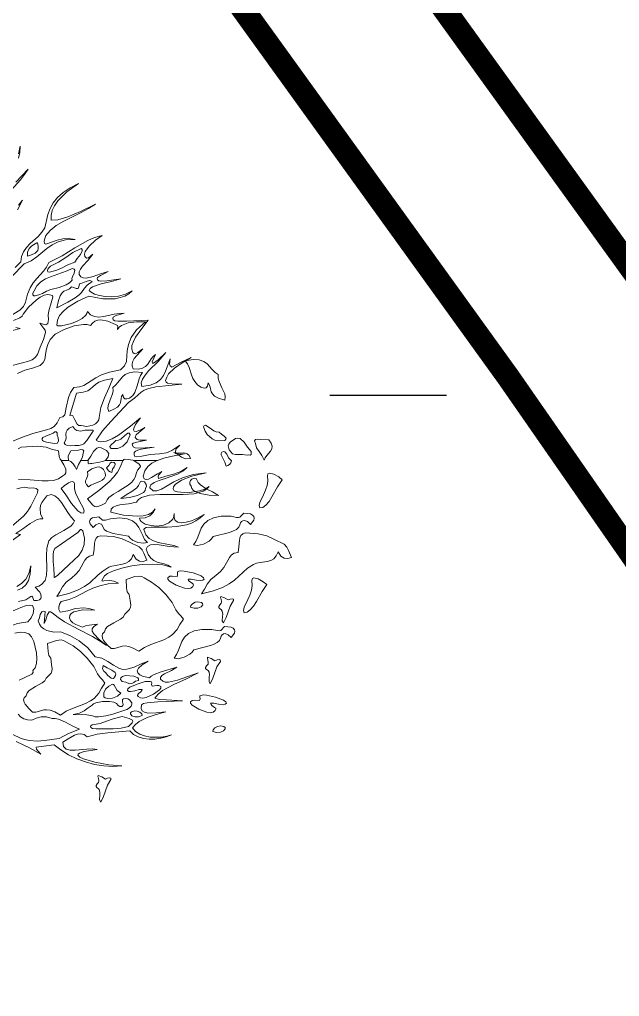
# Model space of a CAD drawing. Header units: inches. Extents: x -8940 to 26362, y -28010 to 990.
# Drawn here: x 4333.494 to 4335.513, y -7345.64 to -7342.353 of the extents above; entities that cross this region are included whole.
import ezdxf

# ---------------------------------------------------------------- set-up
doc = ezdxf.new("R2010")
doc.units = ezdxf.units.IN
doc.header["$MEASUREMENT"] = 0
doc.layers.add('BUILDING', color=5, linetype='Continuous', lineweight=15)
doc.layers.add('TREE', color=3, linetype='Continuous', lineweight=15)
doc.layers.add('Text', color=7, linetype='Continuous')

# ---------------------------------------------------------------- blocks, each defined once
blk = doc.blocks.new('tree2')
at = {"layer": 'TREE'}
for points in [[(5207.9229, 5947.7084), (5207.9396, 5947.714), (5207.958, 5947.7183), (5207.9935, 5947.7254), (5207.9814, 5947.7251), (5207.9704, 5947.7269), (5207.9701, 5947.7328), (5207.9725, 5947.7383), (5207.9821, 5947.7485), (5207.9611, 5947.7343), (5207.9467, 5947.7282), (5207.9288, 5947.726), (5207.9039, 5947.7238), (5207.8823, 5947.7195), (5207.8672, 5947.718), (5207.8629, 5947.7195), (5207.862, 5947.7235), (5207.8626, 5947.7288), (5207.8663, 5947.7328), (5207.8724, 5947.7355), (5207.8805, 5947.7377), (5207.9146, 5947.7429), (5207.8798, 5947.7408), (5207.865, 5947.7417), (5207.8601, 5947.7442), (5207.858, 5947.7479), (5207.8574, 5947.7506), (5207.8595, 5947.7531), (5207.8694, 5947.7562), (5207.8943, 5947.7611), (5207.8771, 5947.7611), (5207.87, 5947.7633), (5207.8654, 5947.7685), (5207.8657, 5947.7722), (5207.8675, 5947.7756), (5207.8743, 5947.7817), (5207.8906, 5947.7941), (5207.8768, 5947.787), (5207.8675, 5947.7839), (5207.8623, 5947.7848), (5207.8607, 5947.7885), (5207.862, 5947.7947), (5207.866, 5947.8024), (5207.8786, 5947.8199), (5207.8527, 5947.7981), (5207.8213, 5947.774), (5207.8053, 5947.7645), (5207.7896, 5947.7583), (5207.7754, 5947.7568), (5207.769, 5947.758), (5207.7631, 5947.7611), (5207.7801, 5947.7861), (5207.8013, 5947.8104), (5207.8472, 5947.8593), (5207.8629, 5947.871), (5207.8731, 5947.88), (5207.8808, 5947.8867), (5207.8888, 5947.8923), (5207.9005, 5947.8966), (5207.9186, 5947.9003), (5207.9867, 5947.9077), (5207.9605, 5947.9083), (5207.9494, 5947.9101), (5207.946, 5947.9129), (5207.9445, 5947.9169), (5207.9473, 5947.9259), (5207.9525, 5947.9342), (5207.9676, 5947.9496), (5207.9879, 5947.9634), (5208.011, 5947.977), (5207.9848, 5947.965), (5207.9605, 5947.952), (5207.9565, 5947.9557), (5207.9547, 5947.9606), (5207.9562, 5947.9736), (5207.9485, 5947.953), (5207.9445, 5947.9416), (5207.939, 5947.9305), (5207.931, 5947.92), (5207.9196, 5947.9114), (5207.9039, 5947.9052), (5207.8826, 5947.9018), (5207.8805, 5947.9108), (5207.8838, 5947.9206), (5207.8909, 5947.9314), (5207.9011, 5947.9431), (5207.9248, 5947.9668), (5207.9454, 5947.9899), (5207.9251, 5947.9714), (5207.9125, 5947.9625), (5207.91, 5947.9625), (5207.9097, 5947.9659), (5207.9183, 5947.9853), (5207.9119, 5947.9797), (5207.9069, 5947.9733), (5207.8977, 5947.9594), (5207.8918, 5947.9536), (5207.8841, 5947.9493), (5207.8737, 5947.9471), (5207.8601, 5947.9474), (5207.857, 5947.9542), (5207.857, 5947.961), (5207.8589, 5947.9677), (5207.8626, 5947.9742), (5207.8851, 5947.9998), (5207.8786, 5947.9954), (5207.8724, 5947.9899), (5207.866, 5947.9868), (5207.8626, 5947.9877), (5207.8592, 5947.9905), (5207.8561, 5947.9991), (5207.8567, 5948.0087), (5207.8604, 5948.0192), (5207.8663, 5948.0305), (5207.8823, 5948.0533), (5207.8992, 5948.0746), (5207.8435, 5948.0721), (5207.8195, 5948.0721), (5207.8115, 5948.0733), (5207.8078, 5948.0755), (5207.8065, 5948.0795), (5207.8078, 5948.0826), (5207.8152, 5948.0869), (5207.8364, 5948.0927), (5207.8238, 5948.0921), (5207.8102, 5948.09), (5207.7831, 5948.0844), (5207.7702, 5948.0829), (5207.7585, 5948.0841), (5207.7483, 5948.0884), (5207.7403, 5948.0971), (5207.7388, 5948.0921), (5207.736, 5948.0875), (5207.7265, 5948.0789), (5207.7135, 5948.0718), (5207.6991, 5948.0659), (5207.6723, 5948.0595), (5207.6634, 5948.0595), (5207.6603, 5948.0617), (5207.6621, 5948.0746), (5207.6677, 5948.0866), (5207.6766, 5948.0977), (5207.688, 5948.1075), (5207.7151, 5948.1245), (5207.744, 5948.1374), (5207.7804, 5948.1303), (5207.8124, 5948.1306), (5207.8259, 5948.1334), (5207.8383, 5948.1377), (5207.8484, 5948.1436), (5207.857, 5948.1509), (5207.8395, 5948.1426), (5207.8213, 5948.1377), (5207.8035, 5948.1358), (5207.7868, 5948.1365), (5207.7717, 5948.1389), (5207.7591, 5948.1426), (5207.7499, 5948.1476), (5207.745, 5948.1525), (5207.7474, 5948.1577), (5207.7539, 5948.162), (5207.7761, 5948.1694), (5207.8032, 5948.1756), (5207.8278, 5948.1823), (5207.7911, 5948.1774), (5207.7754, 5948.1765), (5207.7699, 5948.1777), (5207.7668, 5948.1799), (5207.7656, 5948.183), (5207.7668, 5948.1857), (5207.7745, 5948.1913), (5207.785, 5948.1962), (5207.7942, 5948.2014), (5207.7748, 5948.1956), (5207.7551, 5948.1885), (5207.737, 5948.1845), (5207.7296, 5948.1848), (5207.7234, 5948.1876), (5207.7188, 5948.1937), (5207.7185, 5948.2005), (5207.7219, 5948.2079), (5207.7277, 5948.2156), (5207.7422, 5948.2313), (5207.7542, 5948.2467), (5207.7434, 5948.2378), (5207.7382, 5948.2365), (5207.7333, 5948.2406), (5207.7326, 5948.247), (5207.7348, 5948.2538), (5207.7456, 5948.2689), (5207.7613, 5948.2837), (5207.7785, 5948.296), (5207.7591, 5948.2901), (5207.741, 5948.2824), (5207.7071, 5948.2633), (5207.6741, 5948.243), (5207.6572, 5948.2338), (5207.6396, 5948.2255), (5207.6335, 5948.2128), (5207.6258, 5948.2024), (5207.6079, 5948.1833), (5207.599, 5948.1725), (5207.5907, 5948.1593), (5207.5836, 5948.1426), (5207.5787, 5948.1214), (5207.5731, 5948.1106), (5207.5636, 5948.1008), (5207.5371, 5948.0841)], [(5207.542, 5948.1879), (5207.5747, 5948.2215), (5207.5931, 5948.2298), (5207.6085, 5948.2399), (5207.6344, 5948.2615), (5207.648, 5948.2713), (5207.664, 5948.2793), (5207.6834, 5948.2843), (5207.7083, 5948.2852), (5207.6917, 5948.2877), (5207.676, 5948.2867), (5207.6615, 5948.2834), (5207.6492, 5948.279), (5207.6319, 5948.2735), (5207.6279, 5948.2747), (5207.6276, 5948.2803), (5207.6289, 5948.2883), (5207.6319, 5948.2957), (5207.643, 5948.3092), (5207.659, 5948.3215), (5207.6784, 5948.3332), (5207.7219, 5948.3551), (5207.7428, 5948.3662), (5207.7613, 5948.3779), (5207.7225, 5948.3588), (5207.6889, 5948.3446), (5207.6627, 5948.3366), (5207.6452, 5948.3354), (5207.6455, 5948.348), (5207.6486, 5948.361), (5207.6547, 5948.3736), (5207.663, 5948.3859), (5207.6864, 5948.4096), (5207.7172, 5948.4312), (5207.6948, 5948.4201), (5207.6766, 5948.4081), (5207.6621, 5948.3951), (5207.651, 5948.3813), (5207.6427, 5948.3665), (5207.6366, 5948.3505), (5207.6292, 5948.3154), (5207.6209, 5948.304), (5207.6113, 5948.2935), (5207.5907, 5948.2744), (5207.5811, 5948.2643), (5207.5734, 5948.2535), (5207.5685, 5948.2412), (5207.5667, 5948.227), (5207.5519, 5948.2125)], [(5207.5577, 5948.3625), (5207.571, 5948.3877), (5207.5605, 5948.3748)], [(5207.5414, 5948.4139), (5207.5651, 5948.441), (5207.5762, 5948.4549), (5207.5851, 5948.4693), (5207.5537, 5948.4349)], [(5207.5605, 5948.498), (5207.5636, 5948.5128), (5207.5645, 5948.5291), (5207.5602, 5948.5088)], [(5207.5577, 5947.9357), (5207.5771, 5947.9437), (5207.5971, 5947.9496), (5207.6165, 5947.9563), (5207.6249, 5947.964), (5207.6292, 5947.972), (5207.6319, 5947.9899), (5207.6332, 5948.0001), (5207.6366, 5948.0111), (5207.6433, 5948.0238), (5207.6557, 5948.0379), (5207.6794, 5948.0506), (5207.7055, 5948.0595), (5207.7302, 5948.0635), (5207.74, 5948.0629), (5207.748, 5948.0604), (5207.7533, 5948.0672), (5207.7597, 5948.0721), (5207.7671, 5948.0746), (5207.7754, 5948.0755), (5207.7939, 5948.0718), (5207.8133, 5948.0635), (5207.8185, 5948.061), (5207.8195, 5948.0573), (5207.8185, 5948.0536), (5207.8189, 5948.05), (5207.8235, 5948.0561), (5207.8296, 5948.061), (5207.8469, 5948.0675), (5207.8684, 5948.0706), (5207.8921, 5948.0706), (5207.8684, 5948.049), (5207.8543, 5948.029), (5207.8472, 5948.0108), (5207.8444, 5947.9948), (5207.8423, 5947.9671), (5207.8373, 5947.9557), (5207.8266, 5947.9453), (5207.7982, 5947.9391), (5207.7773, 5947.932), (5207.7619, 5947.9243), (5207.7505, 5947.9166), (5207.7311, 5947.904), (5207.7194, 5947.9003), (5207.7046, 5947.8988), (5207.6957, 5947.8861), (5207.6905, 5947.8729), (5207.6852, 5947.847), (5207.6809, 5947.8273), (5207.6763, 5947.8221), (5207.6686, 5947.8205), (5207.6612, 5947.8064), (5207.6535, 5947.7974), (5207.6449, 5947.7919), (5207.6335, 5947.7879), (5207.5978, 5947.7787), (5207.571, 5947.7694), (5207.5368, 5947.7553)], [(5207.5596, 5947.7389), (5207.5676, 5947.7433), (5207.6101, 5947.7457), (5207.6326, 5947.7429), (5207.6467, 5947.7377), (5207.6649, 5947.7334), (5207.6667, 5947.7183), (5207.6692, 5947.7115), (5207.6714, 5947.7094), (5207.6744, 5947.7084), (5207.6908, 5947.7084), (5207.6901, 5947.7195), (5207.6923, 5947.726), (5207.6966, 5947.7331), (5207.7166, 5947.7352), (5207.7234, 5947.7368), (5207.7286, 5947.7362), (5207.7311, 5947.7331), (5207.7296, 5947.7272), (5207.7277, 5947.7174), (5207.7234, 5947.7084), (5207.741, 5947.7084), (5207.749, 5947.7192), (5207.7563, 5947.7315), (5207.765, 5947.7408), (5207.7702, 5947.7426), (5207.7764, 5947.7417), (5207.7899, 5947.7346), (5207.7958, 5947.7266), (5207.7945, 5947.718), (5207.7875, 5947.7084), (5207.8336, 5947.7084), (5207.8352, 5947.7106), (5207.8383, 5947.7115), (5207.8463, 5947.7112), (5207.8654, 5947.7084), (5207.9229, 5947.7084)], [(5207.5839, 5948.2421), (5207.5836, 5948.2526), (5207.5882, 5948.2615), (5207.5953, 5948.2686), (5207.6036, 5948.2741), (5207.6079, 5948.2763), (5207.6101, 5948.2763), (5207.6116, 5948.2677), (5207.6119, 5948.2615), (5207.6107, 5948.2566), (5207.6042, 5948.2492), (5207.5944, 5948.2449), (5207.5839, 5948.2421)], [(5207.6409, 5948.1999), (5207.6366, 5948.2008), (5207.6356, 5948.2045), (5207.6381, 5948.2098), (5207.6436, 5948.2156), (5207.6649, 5948.2258), (5207.6837, 5948.2384), (5207.7025, 5948.2513), (5207.7237, 5948.2621), (5207.7265, 5948.2593), (5207.7268, 5948.2556), (5207.7222, 5948.2464), (5207.7139, 5948.2359), (5207.7077, 5948.2261), (5207.6892, 5948.2193), (5207.6747, 5948.2116), (5207.66, 5948.2048), (5207.6409, 5948.1999)], [(5207.623, 5948.1445), (5207.6135, 5948.1408), (5207.6036, 5948.1383), (5207.6002, 5948.1386), (5207.5981, 5948.1408), (5207.5981, 5948.1448), (5207.6008, 5948.1516), (5207.6082, 5948.1645), (5207.6184, 5948.1747), (5207.6304, 5948.1823), (5207.644, 5948.1882), (5207.6729, 5948.1981), (5207.6874, 5948.2033), (5207.7006, 5948.2098), (5207.7055, 5948.2079), (5207.7077, 5948.2051), (5207.7058, 5948.1974), (5207.7012, 5948.1882), (5207.7, 5948.1833), (5207.7006, 5948.179), (5207.6935, 5948.1719), (5207.6852, 5948.1666), (5207.6661, 5948.1602), (5207.6446, 5948.1546), (5207.6338, 5948.1503), (5207.623, 5948.1445)], [(5207.6603, 5948.1072), (5207.6646, 5948.126), (5207.6692, 5948.1386), (5207.6741, 5948.146), (5207.6791, 5948.15), (5207.6886, 5948.1537), (5207.6935, 5948.1565), (5207.6985, 5948.1614), (5207.7046, 5948.1602), (5207.7111, 5948.1574), (5207.7142, 5948.1571), (5207.7166, 5948.1583), (5207.7194, 5948.1691), (5207.728, 5948.1722), (5207.737, 5948.1759), (5207.7453, 5948.178), (5207.7493, 5948.1774), (5207.7526, 5948.1753), (5207.7394, 5948.1657), (5207.7323, 5948.1586), (5207.7246, 5948.1473), (5207.7188, 5948.1408), (5207.708, 5948.1328), (5207.6892, 5948.122), (5207.6603, 5948.1072)], [(5207.5448, 5948.0478), (5207.5645, 5948.053), (5207.5534, 5948.0552)], [(5207.5473, 5948.074), (5207.5639, 5948.0804), (5207.5697, 5948.085), (5207.5725, 5948.0906), (5207.5864, 5948.1084), (5207.6061, 5948.1272), (5207.6169, 5948.1349), (5207.6273, 5948.1399), (5207.6369, 5948.1417), (5207.6452, 5948.1395), (5207.6492, 5948.1389), (5207.6501, 5948.1349), (5207.6458, 5948.1201), (5207.6393, 5948.0992), (5207.6378, 5948.0878), (5207.6387, 5948.0767), (5207.6366, 5948.0663), (5207.6316, 5948.0626), (5207.6249, 5948.0638), (5207.6159, 5948.0672), (5207.6264, 5948.0533), (5207.6301, 5948.0487), (5207.6307, 5948.0423), (5207.6258, 5948.0244), (5207.6169, 5948.0041), (5207.6101, 5947.9853), (5207.6042, 5947.977), (5207.5956, 5947.9711), (5207.5842, 5947.9668), (5207.571, 5947.9634), (5207.5399, 5947.9551)], [(5208.0988, 5947.8657), (5208.0831, 5947.871), (5208.0726, 5947.8762), (5208.0668, 5947.882), (5208.0637, 5947.8876), (5208.0613, 5947.8996), (5208.0594, 5947.9051), (5208.0554, 5947.911), (5208.0542, 5947.9024), (5208.0508, 5947.8977), (5208.0452, 5947.8971), (5208.0369, 5947.8993), (5208.0274, 5947.9061), (5208.0209, 5947.9141), (5208.016, 5947.9227), (5208.0123, 5947.9322), (5208.0058, 5947.9513), (5208.0015, 5947.9606), (5207.9957, 5947.9689), (5208.0166, 5947.972), (5208.0323, 5947.9707), (5208.0443, 5947.9667), (5208.0529, 5947.9606), (5208.0665, 5947.9455), (5208.0736, 5947.9384), (5208.0822, 5947.9325), (5208.0819, 5947.9233), (5208.084, 5947.9147), (5208.0917, 5947.8984), (5208.0988, 5947.8827), (5208.1001, 5947.8743), (5208.0988, 5947.8657)], [(5207.7958, 5947.8362), (5207.7939, 5947.8439), (5207.7945, 5947.8516), (5207.7998, 5947.8667), (5207.8059, 5947.8821), (5207.8072, 5947.8901), (5207.8065, 5947.8988), (5207.8139, 5947.9046), (5207.8201, 5947.9117), (5207.8315, 5947.9265), (5207.8392, 5947.9329), (5207.8497, 5947.9372), (5207.8641, 5947.9394), (5207.8838, 5947.9382), (5207.8789, 5947.9299), (5207.8755, 5947.9212), (5207.8706, 5947.9031), (5207.8641, 5947.8858), (5207.8586, 5947.8781), (5207.8506, 5947.8713), (5207.8429, 5947.8689), (5207.8376, 5947.8692), (5207.8343, 5947.8729), (5207.8327, 5947.8809), (5207.8293, 5947.8754), (5207.8281, 5947.8698), (5207.8266, 5947.8587), (5207.8241, 5947.8532), (5207.8189, 5947.8476), (5207.8096, 5947.8421), (5207.7958, 5947.8362)], [(5207.8065, 5947.9222), (5207.7961, 5947.8969), (5207.785, 5947.872), (5207.7757, 5947.8467), (5207.7708, 5947.8202), (5207.7702, 5947.8141), (5207.7668, 5947.8088), (5207.7616, 5947.8042), (5207.7545, 5947.8008), (5207.7385, 5947.7974), (5207.724, 5947.7996), (5207.7179, 5947.7999), (5207.7132, 5947.8033), (5207.7071, 5947.8147), (5207.7021, 5947.8252), (5207.6988, 5947.827), (5207.6942, 5947.8255), (5207.7114, 5947.884), (5207.7292, 5947.8864), (5207.741, 5947.8904), (5207.7486, 5947.8954), (5207.7548, 5947.9009), (5207.7613, 5947.9071), (5207.7705, 5947.9126), (5207.785, 5947.9178), (5207.8065, 5947.9222)], [(5207.7434, 5947.7876), (5207.7551, 5947.7873), (5207.7557, 5947.7851), (5207.7526, 5947.7811), (5207.7453, 5947.7713), (5207.7391, 5947.7605), (5207.7308, 5947.7516), (5207.7252, 5947.7488), (5207.7182, 5947.7476), (5207.7074, 5947.7476), (5207.6954, 5947.7466), (5207.6855, 5947.7479), (5207.6818, 5947.7503), (5207.6797, 5947.7546), (5207.6834, 5947.7608), (5207.6849, 5947.7663), (5207.6843, 5947.7774), (5207.6849, 5947.7824), (5207.6871, 5947.7876), (5207.6923, 5947.7925), (5207.7018, 5947.7971), (5207.7074, 5947.7904), (5207.7129, 5947.7867), (5207.7231, 5947.7851), (5207.7333, 5947.7873), (5207.7434, 5947.7876)], [(5208.0994, 5947.7607), (5208.0813, 5947.7598), (5208.0733, 5947.7613), (5208.0659, 5947.7647), (5208.0529, 5947.7764), (5208.0477, 5947.785), (5208.0431, 5947.7958), (5208.0455, 5947.7998), (5208.0489, 5947.8004), (5208.0582, 5947.7943), (5208.0702, 5947.7857), (5208.077, 5947.7829), (5208.0844, 5947.7823), (5208.0902, 5947.777), (5208.0979, 5947.7718), (5208.1025, 5947.7666), (5208.1022, 5947.7638), (5208.0994, 5947.7607)], [(5207.6507, 5947.7793), (5207.6553, 5947.7827), (5207.659, 5947.7833), (5207.6612, 5947.7808), (5207.6612, 5947.7743), (5207.6637, 5947.767), (5207.6646, 5947.7593), (5207.6618, 5947.7537), (5207.6544, 5947.7528), (5207.6338, 5947.7565), (5207.6252, 5947.7586), (5207.623, 5947.7605), (5207.6224, 5947.763), (5207.6218, 5947.7657), (5207.6236, 5947.7679), (5207.6313, 5947.7719), (5207.6507, 5947.7793)], [(5207.8022, 5947.7396), (5207.7995, 5947.742), (5207.7988, 5947.7448), (5207.8028, 5947.7497), (5207.8093, 5947.7549), (5207.8149, 5947.7602), (5207.8213, 5947.7611), (5207.8275, 5947.7642), (5207.8376, 5947.7731), (5207.846, 5947.7793), (5207.849, 5947.7793), (5207.8518, 5947.7756), (5207.8438, 5947.7571), (5207.8327, 5947.7454), (5207.8259, 5947.742), (5207.8189, 5947.7399), (5207.8022, 5947.7396)], [(5208.1576, 5947.7225), (5208.1456, 5947.7241), (5208.1358, 5947.7235), (5208.1275, 5947.7235), (5208.1195, 5947.7256), (5208.1108, 5947.7361), (5208.1081, 5947.7462), (5208.1096, 5947.7512), (5208.1133, 5947.7561), (5208.1272, 5947.7653), (5208.1336, 5947.7669), (5208.1395, 5947.7653), (5208.1496, 5947.7558), (5208.1586, 5947.7429), (5208.1684, 5947.7318), (5208.1684, 5947.7241), (5208.1653, 5947.7222), (5208.161, 5947.7231), (5208.1576, 5947.7225)], [(5208.1789, 5947.753), (5208.1767, 5947.7592), (5208.1792, 5947.7629), (5208.1847, 5947.7641), (5208.1924, 5947.7629), (5208.214, 5947.7623), (5208.2205, 5947.7533), (5208.2226, 5947.7453), (5208.2217, 5947.7385), (5208.2183, 5947.7324), (5208.2087, 5947.721), (5208.2044, 5947.7151), (5208.202, 5947.7087), (5208.1961, 5947.7213), (5208.189, 5947.7315), (5208.1823, 5947.7413), (5208.1789, 5947.753)], [(5207.554, 5946.9743), (5207.5894, 5946.9577), (5207.6187, 5946.9417), (5207.611, 5946.9503), (5207.6076, 5946.9549), (5207.6061, 5946.9599), (5207.6535, 5946.966), (5207.6711, 5946.9525), (5207.6908, 5946.9401), (5207.7123, 5946.9297), (5207.7354, 5946.9214), (5207.7588, 5946.9149), (5207.7828, 5946.9109), (5207.8069, 5946.9093), (5207.8299, 5946.9106), (5207.7958, 5946.914), (5207.7594, 5946.9208), (5207.7299, 5946.9294), (5207.7203, 5946.934), (5207.7154, 5946.9386), (5207.716, 5946.9417), (5207.7194, 5946.9445), (5207.732, 5946.9488), (5207.7659, 5946.954), (5207.7533, 5946.9552), (5207.7388, 5946.9543), (5207.7086, 5946.9518), (5207.6954, 5946.9522), (5207.6846, 5946.9549), (5207.6778, 5946.9617), (5207.676, 5946.9728), (5207.6901, 5946.9811), (5207.7062, 5946.9907), (5207.7145, 5946.994), (5207.7228, 5946.9947), (5207.7314, 5946.9925), (5207.7397, 5946.9863), (5207.7659, 5946.9937), (5207.7939, 5946.9974), (5207.8512, 5947.002), (5207.8607, 5946.9931), (5207.8731, 5946.9866), (5207.8866, 5946.9826), (5207.9014, 5946.9808), (5207.9168, 5946.9808), (5207.9319, 5946.9829), (5207.9463, 5946.987), (5207.9596, 5946.9922), (5207.9479, 5946.9882), (5207.934, 5946.986), (5207.9042, 5946.986), (5207.8897, 5946.9891), (5207.8768, 5946.9937), (5207.866, 5947.0008), (5207.8583, 5947.01), (5207.8663, 5947.0193), (5207.8752, 5947.0267), (5207.8962, 5947.0375), (5207.9196, 5947.0448), (5207.9451, 5947.0516), (5207.9202, 5947.0492), (5207.898, 5947.0485), (5207.8897, 5947.0507), (5207.8835, 5947.0547), (5207.8808, 5947.0609), (5207.8814, 5947.0704), (5207.8866, 5947.0738), (5207.8965, 5947.0759), (5207.9245, 5947.0784), (5207.9885, 5947.0809), (5207.9467, 5947.083), (5207.9279, 5947.0846), (5207.9165, 5947.0877), (5207.9251, 5947.0981), (5207.9368, 5947.1074), (5207.9661, 5947.1234), (5207.9987, 5947.1382), (5208.0295, 5947.1539), (5207.9759, 5947.1351), (5207.9525, 5947.1298), (5207.9436, 5947.1298), (5207.9377, 5947.1323), (5207.9316, 5947.1372), (5207.931, 5947.1418), (5207.935, 5947.1465), (5207.9417, 5947.1508), (5207.9596, 5947.16), (5207.9741, 5947.1689), (5207.9328, 5947.156), (5207.9143, 5947.1492), (5207.9072, 5947.1455), (5207.9023, 5947.1409), (5207.8845, 5947.1455), (5207.8771, 5947.1489), (5207.8721, 5947.1535), (5207.8706, 5947.1594), (5207.874, 5947.1662), (5207.8832, 5947.1745), (5207.8992, 5947.184), (5207.8805, 5947.177), (5207.862, 5947.1686), (5207.8435, 5947.1631), (5207.834, 5947.1628), (5207.8244, 5947.1649), (5207.8087, 5947.1739), (5207.7939, 5947.1834), (5207.7782, 5947.1917), (5207.7607, 5947.196), (5207.741, 5947.2188), (5207.7185, 5947.237), (5207.6942, 5947.2509), (5207.6701, 5947.2607), (5207.6529, 5947.2598), (5207.6347, 5947.2641), (5207.6267, 5947.2684), (5207.6199, 5947.274), (5207.6147, 5947.2813), (5207.6119, 5947.29), (5207.6147, 5947.2977), (5207.6169, 5947.3063), (5207.6209, 5947.3131), (5207.6243, 5947.3146), (5207.6295, 5947.3143), (5207.627, 5947.2826), (5207.6313, 5947.2924), (5207.6353, 5947.3047), (5207.6403, 5947.3127), (5207.6436, 5947.3134), (5207.648, 5947.3109), (5207.6637, 5947.2983), (5207.6806, 5947.2872), (5207.7163, 5947.2678), (5207.7536, 5947.2484), (5207.7721, 5947.2376), (5207.7899, 5947.2253), (5207.7708, 5947.241), (5207.7567, 5947.2555), (5207.753, 5947.2622), (5207.753, 5947.2687), (5207.7573, 5947.2752), (5207.7665, 5947.281), (5207.745, 5947.2783), (5207.7351, 5947.2764), (5207.7271, 5947.2733), (5207.7102, 5947.2804), (5207.7021, 5947.2847), (5207.6957, 5947.2906), (5207.6932, 5947.2971), (5207.6942, 5947.3032), (5207.6978, 5947.3084), (5207.7049, 5947.3127), (5207.7271, 5947.318), (5207.76, 5947.3177), (5207.7443, 5947.322), (5207.7308, 5947.3235), (5207.7089, 5947.3214), (5207.6895, 5947.3161), (5207.6689, 5947.3124), (5207.6655, 5947.3189), (5207.6655, 5947.3257), (5207.6677, 5947.3331), (5207.672, 5947.3405), (5207.6926, 5947.3457), (5207.7099, 5947.3522), (5207.7394, 5947.3676), (5207.7548, 5947.375), (5207.7727, 5947.3814), (5207.7942, 5947.386), (5207.8216, 5947.3882), (5207.8093, 5947.3931), (5207.7985, 5947.395), (5207.7828, 5947.394), (5207.7788, 5947.3934), (5207.7776, 5947.3947), (5207.7853, 5947.4067), (5207.793, 5947.4135), (5207.8087, 5947.4205), (5207.8303, 5947.4273), (5207.8561, 5947.4328), (5207.8835, 5947.4365), (5207.9112, 5947.4378), (5207.9371, 5947.4359), (5207.9593, 5947.4301), (5207.9504, 5947.435), (5207.9411, 5947.4381), (5207.9226, 5947.443), (5207.914, 5947.447), (5207.906, 5947.4535), (5207.8989, 5947.463), (5207.8934, 5947.4766), (5207.8974, 5947.484), (5207.9048, 5947.488), (5207.9149, 5947.4889), (5207.9273, 5947.488), (5207.9537, 5947.4837), (5207.9784, 5947.4818), (5207.9661, 5947.4864), (5207.9525, 5947.4892), (5207.9251, 5947.4941), (5207.9128, 5947.4981), (5207.9017, 5947.5046), (5207.8931, 5947.5141), (5207.8875, 5947.528), (5207.8894, 5947.5308), (5207.8934, 5947.5329), (5207.9069, 5947.5342), (5207.9488, 5947.5339), (5207.9738, 5947.5357), (5207.9993, 5947.5406), (5208.0119, 5947.5449), (5208.0236, 5947.5508), (5208.0347, 5947.5582), (5208.0449, 5947.5674), (5208.0279, 5947.5579), (5208.0122, 5947.5508), (5207.9981, 5947.5468), (5207.9861, 5947.5455), (5207.9765, 5947.5471), (5207.9698, 5947.5517), (5207.9667, 5947.5591), (5207.9673, 5947.5696), (5207.9661, 5947.5619), (5207.9633, 5947.5551), (5207.9531, 5947.5452), (5207.939, 5947.5394), (5207.9226, 5947.5372), (5207.9063, 5947.5385), (5207.8915, 5947.5422), (5207.8808, 5947.5486), (5207.8777, 5947.5526), (5207.8761, 5947.5573), (5207.8909, 5947.5585), (5207.9029, 5947.5637), (5207.9115, 5947.572), (5207.9174, 5947.5822), (5207.9103, 5947.5736), (5207.8998, 5947.5674), (5207.886, 5947.564), (5207.87, 5947.5628), (5207.8349, 5947.5653), (5207.8013, 5947.573), (5207.8025, 5947.581), (5207.8078, 5947.5868), (5207.8155, 5947.5902), (5207.8253, 5947.5927), (5207.8478, 5947.5954), (5207.8681, 5947.5998), (5207.8734, 5947.6065), (5207.8814, 5947.6114), (5207.9026, 5947.6173), (5207.9297, 5947.6191), (5207.9599, 5947.6191), (5207.9904, 5947.6195), (5208.0187, 5947.6216), (5208.0424, 5947.6281), (5208.0514, 5947.6333), (5208.0584, 5947.6404), (5208.0474, 5947.6336), (5208.0332, 5947.6287), (5208.0021, 5947.6241), (5207.9756, 5947.6262), (5207.967, 5947.6293), (5207.9639, 5947.6339), (5207.9654, 5947.6398), (5207.9698, 5947.6453), (5207.9861, 5947.6567), (5208.0129, 5947.6675), (5208.0501, 5947.6764), (5208.0162, 5947.6715), (5207.9885, 5947.6629), (5207.9661, 5947.6524), (5207.9482, 5947.6422), (5207.9337, 5947.6336), (5207.922, 5947.6287), (5207.9122, 5947.629), (5207.9032, 5947.6367), (5207.9039, 5947.641), (5207.9063, 5947.6447), (5207.9149, 5947.6512), (5207.9276, 5947.6564), (5207.943, 5947.6613), (5207.9753, 5947.6727), (5207.9898, 5947.6804), (5208.0012, 5947.6903), (5207.9845, 5947.6798), (5207.9654, 5947.6727), (5207.9454, 5947.6675), (5207.926, 5947.6613), (5207.9248, 5947.6653), (5207.9263, 5947.67), (5207.9346, 5947.6795), (5207.9229, 5947.6733), (5207.9075, 5947.6635), (5207.8998, 5947.6598), (5207.8934, 5947.6586), (5207.8885, 5947.6607), (5207.886, 5947.6672), (5207.89, 5947.6813), (5207.8977, 5947.6924), (5207.9088, 5947.7017), (5207.9223, 5947.7084), (5207.8617, 5947.7084), (5207.8755, 5947.6989), (5207.8786, 5947.6937), (5207.878, 5947.6912), (5207.8761, 5947.689), (5207.8715, 5947.6826), (5207.8687, 5947.6764), (5207.865, 5947.6644), (5207.8617, 5947.6582), (5207.8561, 5947.6515), (5207.8466, 5947.6438), (5207.8327, 5947.6352), (5207.821, 5947.6275), (5207.8081, 5947.6207), (5207.7964, 5947.6114), (5207.7915, 5947.6053), (5207.7878, 5947.597), (5207.7754, 5947.5908), (5207.765, 5947.5874), (5207.76, 5947.5883), (5207.7542, 5947.5917), (5207.7403, 5947.6084), (5207.7699, 5947.6299), (5207.797, 5947.6524), (5207.8087, 5947.6647), (5207.8185, 5947.678), (5207.8269, 5947.6924), (5207.8327, 5947.7084), (5207.7871, 5947.7084), (5207.7801, 5947.7054), (5207.7717, 5947.7041), (5207.7514, 5947.7004), (5207.748, 5947.7007), (5207.7446, 5947.6998), (5207.7422, 5947.7014), (5207.7422, 5947.7084), (5207.7234, 5947.7084), (5207.7166, 5947.6977), (5207.7114, 5947.6844), (5207.708, 5947.6921), (5207.7034, 5947.6998), (5207.6972, 5947.706), (5207.6908, 5947.7084), (5207.6717, 5947.7084), (5207.6787, 5947.6968), (5207.6837, 5947.6857), (5207.684, 5947.6761), (5207.6812, 5947.6718), (5207.676, 5947.6681), (5207.6649, 5947.6607), (5207.652, 5947.6564), (5207.6378, 5947.6549), (5207.6224, 5947.6549), (5207.591, 5947.6576), (5207.5605, 5947.6582)], [(5207.9664, 5947.7287), (5207.9778, 5947.7278), (5207.9901, 5947.7284), (5207.996, 5947.7278), (5208.0012, 5947.7253), (5208.0058, 5947.721), (5208.0092, 5947.7133), (5207.9969, 5947.7124), (5207.9864, 5947.717), (5207.9766, 5947.7235), (5207.9664, 5947.7287)], [(5208.0917, 5947.7302), (5208.0957, 5947.7318), (5208.0988, 5947.7308), (5208.1041, 5947.7244), (5208.109, 5947.7148), (5208.1164, 5947.7071), (5208.1145, 5947.7025), (5208.1114, 5947.6982), (5208.1071, 5947.6951), (5208.1025, 5947.6936), (5208.0991, 5947.7038), (5208.0936, 5947.7139), (5208.0896, 5947.7228), (5208.0896, 5947.7268), (5208.0917, 5947.7302)], [(5207.7868, 5947.6764), (5207.7871, 5947.6681), (5207.7844, 5947.6616), (5207.7791, 5947.6567), (5207.7724, 5947.653), (5207.7567, 5947.6469), (5207.7493, 5947.6435), (5207.7434, 5947.6392), (5207.7376, 5947.6456), (5207.7351, 5947.6509), (5207.7351, 5947.6552), (5207.7366, 5947.6589), (5207.7407, 5947.6669), (5207.7416, 5947.6721), (5207.7407, 5947.6786), (5207.7514, 5947.6863), (5207.7647, 5947.6912), (5207.7711, 5947.6915), (5207.7773, 5947.6894), (5207.7825, 5947.6844), (5207.7868, 5947.6764)], [(5207.8102, 5947.7026), (5207.8124, 5947.6998), (5207.8127, 5947.6974), (5207.8102, 5947.6918), (5207.8059, 5947.6857), (5207.8041, 5947.6773), (5207.7995, 5947.6786), (5207.7955, 5947.681), (5207.7902, 5947.689), (5207.7961, 5947.6952), (5207.7998, 5947.7011), (5207.8035, 5947.7041), (5207.8102, 5947.7026)], [(5208.0831, 5947.6169), (5208.0671, 5947.6261), (5208.0502, 5947.6345), (5208.0354, 5947.6443), (5208.0298, 5947.6505), (5208.0265, 5947.6579), (5208.024, 5947.6609), (5208.0203, 5947.6622), (5208.0163, 5947.6616), (5208.0126, 5947.6597), (5208.0095, 5947.6563), (5208.0077, 5947.6517), (5208.008, 5947.6468), (5208.0111, 5947.6409), (5208.0126, 5947.6351), (5208.0172, 5947.6302), (5208.0249, 5947.6258), (5208.0345, 5947.6224), (5208.0579, 5947.6178), (5208.0831, 5947.6169)], [(5208.1909, 5947.5843), (5208.1986, 5947.5852), (5208.2066, 5947.5914), (5208.2146, 5947.6012), (5208.2223, 5947.6135), (5208.2371, 5947.6394), (5208.2494, 5947.6579), (5208.2399, 5947.6653), (5208.2269, 5947.6726), (5208.2155, 5947.6754), (5208.2118, 5947.6733), (5208.2103, 5947.668), (5208.2115, 5947.6554), (5208.2097, 5947.6428), (5208.2054, 5947.6305), (5208.1998, 5947.6188), (5208.1903, 5947.5984), (5208.1887, 5947.5904), (5208.1909, 5947.5843)], [(5207.5891, 5947.6364), (5207.5987, 5947.6367), (5207.6067, 5947.6352), (5207.611, 5947.6315), (5207.6098, 5947.6235), (5207.5928, 5947.5887), (5207.5839, 5947.5751), (5207.5731, 5947.5625), (5207.5417, 5947.536)], [(5207.5562, 5947.6345), (5207.5663, 5947.637), (5207.5756, 5947.6382), (5207.5891, 5947.6364)], [(5207.7302, 5947.5711), (5207.7228, 5947.5714), (5207.7151, 5947.5767), (5207.6991, 5947.5957), (5207.684, 5947.6188), (5207.6717, 5947.6348), (5207.6797, 5947.6422), (5207.6911, 5947.6499), (5207.6966, 5947.6527), (5207.7015, 5947.6533), (5207.7049, 5947.6518), (5207.7068, 5947.6472), (5207.7062, 5947.6355), (5207.7089, 5947.6241), (5207.7197, 5947.6022), (5207.7296, 5947.5843), (5207.7317, 5947.577), (5207.7302, 5947.5711)], [(5207.8275, 5947.6087), (5207.8413, 5947.6182), (5207.8564, 5947.6272), (5207.8694, 5947.637), (5207.874, 5947.6432), (5207.8768, 5947.6499), (5207.8786, 5947.653), (5207.8817, 5947.6546), (5207.8891, 5947.6524), (5207.894, 5947.6456), (5207.8943, 5947.641), (5207.8921, 5947.6355), (5207.8909, 5947.6299), (5207.8869, 5947.625), (5207.8715, 5947.617), (5207.8503, 5947.6114), (5207.8275, 5947.6087)], [(5207.6002, 5947.3426), (5207.5965, 5947.3525), (5207.5947, 5947.3537), (5207.5925, 5947.3534), (5207.5793, 5947.3448), (5207.5602, 5947.3399)], [(5207.5577, 5947.3694), (5207.5697, 5947.375), (5207.5793, 5947.3833), (5207.5867, 5947.395), (5207.591, 5947.4113), (5207.5925, 5947.4332), (5207.5876, 5947.4131), (5207.5793, 5947.398), (5207.5685, 5947.387), (5207.5556, 5947.3796)], [(5207.5414, 5947.4975), (5207.5657, 5947.5151), (5207.5531, 5947.5178), (5207.5716, 5947.5299), (5207.5907, 5947.5434), (5207.6088, 5947.5539), (5207.6169, 5947.556), (5207.6239, 5947.5557), (5207.6178, 5947.569), (5207.6165, 5947.5831), (5207.6181, 5947.5908), (5207.6215, 5947.5988), (5207.6344, 5947.6161), (5207.6452, 5947.6195), (5207.655, 5947.6164), (5207.6643, 5947.609), (5207.6729, 5947.5982), (5207.6895, 5947.5727), (5207.6978, 5947.5606), (5207.7068, 5947.5508), (5207.7031, 5947.5434), (5207.6966, 5947.5369), (5207.6784, 5947.5258), (5207.6575, 5947.5141), (5207.6477, 5947.5071), (5207.6393, 5947.4981), (5207.6344, 5947.4797), (5207.6332, 5947.4606), (5207.6347, 5947.4245), (5207.6338, 5947.4085), (5207.6298, 5947.395), (5207.6202, 5947.3845), (5207.6132, 5947.3805), (5207.6042, 5947.3777), (5207.6156, 5947.3645), (5207.6187, 5947.3583), (5207.6196, 5947.3525), (5207.6187, 5947.3479), (5207.615, 5947.3445), (5207.6088, 5947.3426), (5207.6002, 5947.3426)], [(5207.8968, 5947.4938), (5207.8869, 5947.492), (5207.8724, 5947.4944), (5207.858, 5947.5006), (5207.8521, 5947.5052), (5207.8478, 5947.5108), (5207.8075, 5947.5175), (5207.7902, 5947.524), (5207.7844, 5947.5283), (5207.7816, 5947.5342), (5207.7767, 5947.5419), (5207.7699, 5947.5437), (5207.7622, 5947.5406), (5207.7557, 5947.5332), (5207.7471, 5947.5431), (5207.7456, 5947.5477), (5207.7465, 5947.552), (5207.749, 5947.5557), (5207.7539, 5947.5585), (5207.7702, 5947.5613), (5207.7794, 5947.5526), (5207.7878, 5947.5526), (5207.801, 5947.5563), (5207.8247, 5947.5582), (5207.8438, 5947.556), (5207.858, 5947.5505), (5207.8678, 5947.5425), (5207.8749, 5947.5329), (5207.8848, 5947.512), (5207.8897, 5947.5021), (5207.8968, 5947.4938)], [(5208.0172, 5947.4876), (5208.0277, 5947.4863), (5208.0431, 5947.49), (5208.0585, 5947.498), (5208.0643, 5947.5036), (5208.0686, 5947.5097), (5208.1118, 5947.5205), (5208.1216, 5947.5242), (5208.1299, 5947.5285), (5208.1358, 5947.5338), (5208.1385, 5947.5402), (5208.1401, 5947.5455), (5208.1429, 5947.5489), (5208.1462, 5947.551), (5208.1503, 5947.5516), (5208.1586, 5947.5489), (5208.1663, 5947.5415), (5208.1746, 5947.5525), (5208.1758, 5947.5578), (5208.1749, 5947.5621), (5208.1715, 5947.5658), (5208.1663, 5947.5686), (5208.1487, 5947.5704), (5208.1388, 5947.5603), (5208.1348, 5947.559), (5208.1299, 5947.5596), (5208.1154, 5947.5627), (5208.0899, 5947.5627), (5208.0693, 5947.5587), (5208.0545, 5947.5516), (5208.0443, 5947.5424), (5208.0375, 5947.5316), (5208.0286, 5947.5082), (5208.0237, 5947.4971), (5208.0172, 5947.4876)], [(5207.6538, 5947.4088), (5207.6526, 5947.4267), (5207.6507, 5947.4449), (5207.6504, 5947.4624), (5207.652, 5947.4707), (5207.655, 5947.4784), (5207.7154, 5947.5206), (5207.7219, 5947.5277), (5207.7243, 5947.528), (5207.728, 5947.5246), (5207.7329, 5947.5055), (5207.732, 5947.4886), (5207.7268, 5947.4741), (5207.7176, 5947.4606), (5207.692, 5947.4356), (5207.663, 5947.4085), (5207.6547, 5947.4027), (5207.6535, 5947.4039), (5207.6538, 5947.4088)], [(5207.6603, 5947.3531), (5207.6683, 5947.3654), (5207.6754, 5947.378), (5207.6846, 5947.3904), (5207.6985, 5947.4014), (5207.7102, 5947.4113), (5207.7185, 5947.4214), (5207.7289, 5947.4399), (5207.7333, 5947.4479), (5207.7385, 5947.4544), (5207.7456, 5947.4587), (5207.7557, 5947.4609), (5207.7582, 5947.4756), (5207.7591, 5947.492), (5207.7604, 5947.4994), (5207.7631, 5947.5055), (5207.7677, 5947.5098), (5207.7751, 5947.5117), (5207.8084, 5947.5095), (5207.8309, 5947.504), (5207.8506, 5947.4947), (5207.8758, 5947.4824), (5207.8829, 5947.4747), (5207.8875, 5947.4661), (5207.8955, 5947.4479), (5207.8857, 5947.4449), (5207.8761, 5947.4455), (5207.8672, 5947.451), (5207.8601, 5947.4627), (5207.8552, 5947.4519), (5207.8487, 5947.4445), (5207.841, 5947.4399), (5207.8321, 5947.4375), (5207.8133, 5947.4344), (5207.8041, 5947.4325), (5207.7958, 5947.4295), (5207.7807, 5947.4196), (5207.7687, 5947.4094), (5207.7462, 5947.3888), (5207.7326, 5947.379), (5207.7148, 5947.3694), (5207.6914, 5947.3608), (5207.6603, 5947.3531)], [(5208.0383, 5947.3604), (5208.0463, 5947.3727), (5208.0534, 5947.3853), (5208.0626, 5947.3976), (5208.0765, 5947.4087), (5208.0882, 5947.4186), (5208.0965, 5947.4287), (5208.107, 5947.4472), (5208.1113, 5947.4552), (5208.1165, 5947.4617), (5208.1236, 5947.466), (5208.1338, 5947.4682), (5208.1362, 5947.4829), (5208.1372, 5947.4993), (5208.1384, 5947.5067), (5208.1412, 5947.5128), (5208.1458, 5947.5171), (5208.1532, 5947.519), (5208.1864, 5947.5168), (5208.2089, 5947.5113), (5208.2286, 5947.502), (5208.2539, 5947.4897), (5208.2609, 5947.482), (5208.2656, 5947.4734), (5208.2736, 5947.4552), (5208.2637, 5947.4521), (5208.2542, 5947.4528), (5208.2452, 5947.4583), (5208.2382, 5947.47), (5208.2332, 5947.4592), (5208.2268, 5947.4518), (5208.2191, 5947.4472), (5208.2101, 5947.4448), (5208.1914, 5947.4417), (5208.1821, 5947.4398), (5208.1738, 5947.4368), (5208.1587, 5947.4269), (5208.1467, 5947.4167), (5208.1242, 5947.3961), (5208.1107, 5947.3863), (5208.0928, 5947.3767), (5208.0694, 5947.3681), (5208.0383, 5947.3604)], [(5207.8888, 5947.4018), (5207.9079, 5947.3907), (5207.9267, 5947.3762), (5207.9449, 5947.3583), (5207.9615, 5947.3371), (5207.9711, 5947.318), (5207.9781, 5947.3085), (5207.9843, 5947.3023), (5207.9911, 5947.2937), (5207.9821, 5947.2804), (5207.9747, 5947.2672), (5207.9627, 5947.2536), (5207.9532, 5947.2469), (5207.9403, 5947.2404), (5207.9061, 5947.2275), (5207.8895, 5947.2204), (5207.875, 5947.2102), (5207.8599, 5947.2185), (5207.8482, 5947.2229), (5207.8386, 5947.2241), (5207.8309, 5947.2235), (5207.8174, 5947.2195), (5207.8103, 5947.2176), (5207.802, 5947.2176), (5207.7918, 5947.2272), (5207.7823, 5947.2382), (5207.7795, 5947.2441), (5207.7786, 5947.25), (5207.7801, 5947.2555), (5207.7851, 5947.2607), (5207.7875, 5947.2684), (5207.7931, 5947.2746), (5207.8097, 5947.2844), (5207.8269, 5947.294), (5207.8337, 5947.2995), (5207.8377, 5947.3066), (5207.85, 5947.3195), (5207.8525, 5947.3251), (5207.8534, 5947.3306), (5207.8516, 5947.3426), (5207.8491, 5947.3583), (5207.8442, 5947.3657), (5207.8423, 5947.3759), (5207.8411, 5947.3971), (5207.8645, 5947.4052), (5207.8765, 5947.4064), (5207.8827, 5947.4052), (5207.8888, 5947.4018)], [(5208.0036, 5947.3983), (5208.0116, 5947.3986), (5208.0242, 5947.3962), (5208.0368, 5947.3946), (5208.0415, 5947.3956), (5208.0448, 5947.3983), (5208.0436, 5947.4023), (5208.0374, 5947.4067), (5208.0162, 5947.4147), (5207.9928, 5947.4196), (5207.9839, 5947.4202), (5207.9789, 5947.419), (5207.9756, 5947.4174), (5207.9752, 5947.414), (5207.9759, 5947.41), (5207.9743, 5947.4054), (5207.9617, 5947.4063), (5207.9555, 5947.406), (5207.9506, 5947.4023), (5207.9506, 5947.3986), (5207.9549, 5947.3934), (5207.9725, 5947.3826), (5207.9937, 5947.3749), (5208.0033, 5947.3737), (5208.0103, 5947.3749), (5208.0156, 5947.3792), (5208.0174, 5947.3826), (5208.0168, 5947.3854), (5208.014, 5947.3876), (5208.007, 5947.3922), (5208.0045, 5947.3949), (5208.0036, 5947.3983)], [(5208.1501, 5947.3108), (5208.1578, 5947.3118), (5208.1658, 5947.3179), (5208.1738, 5947.3278), (5208.1815, 5947.3401), (5208.1963, 5947.366), (5208.2086, 5947.3844), (5208.1991, 5947.3918), (5208.1862, 5947.3992), (5208.1748, 5947.402), (5208.1711, 5947.3998), (5208.1695, 5947.3946), (5208.1708, 5947.382), (5208.1689, 5947.3693), (5208.1646, 5947.357), (5208.1591, 5947.3453), (5208.1495, 5947.325), (5208.148, 5947.317), (5208.1501, 5947.3108)], [(5208.0903, 5947.3395), (5208.0894, 5947.3461), (5208.0883, 5947.3499), (5208.0885, 5947.3533), (5208.098, 5947.3499), (5208.1078, 5947.3441), (5208.1135, 5947.3464), (5208.1196, 5947.3473), (5208.1219, 5947.3464), (5208.1222, 5947.3427), (5208.1132, 5947.3283), (5208.1078, 5947.3134), (5208.1029, 5947.2984), (5208.0957, 5947.284), (5208.0926, 5947.2898), (5208.0931, 5947.3022), (5208.0937, 5947.3073), (5208.0926, 5947.3148), (5208.09, 5947.3188), (5208.0857, 5947.3217), (5208.0836, 5947.3243), (5208.0836, 5947.3269), (5208.0862, 5947.3312), (5208.09, 5947.3355), (5208.0903, 5947.3395)], [(5207.5848, 5947.2869), (5207.5577, 5947.2823), (5207.5386, 5947.2755), (5207.5214, 5947.2715), (5207.5112, 5947.2718), (5207.4992, 5947.2743), (5207.5057, 5947.2841), (5207.5115, 5947.294), (5207.5189, 5947.3035), (5207.5306, 5947.3118), (5207.5507, 5947.3171), (5207.5667, 5947.3241), (5207.5811, 5947.3297), (5207.5888, 5947.3306), (5207.5971, 5947.3294), (5207.5999, 5947.3205), (5207.5984, 5947.3091), (5207.5931, 5947.2971), (5207.5848, 5947.2869)], [(5208.0094, 5947.325), (5208.019, 5947.3223), (5208.0291, 5947.3226), (5208.0374, 5947.326), (5208.0418, 5947.3318), (5208.0411, 5947.3352), (5208.0384, 5947.3377), (5208.0291, 5947.3395), (5208.0214, 5947.338), (5208.0147, 5947.334), (5208.01, 5947.3294), (5208.0094, 5947.325)], [(5207.9669, 5947.192), (5207.9773, 5947.1908), (5207.9927, 5947.1945), (5208.0081, 5947.2025), (5208.014, 5947.208), (5208.0183, 5947.2142), (5208.0614, 5947.225), (5208.0713, 5947.2287), (5208.0796, 5947.233), (5208.0854, 5947.2382), (5208.0882, 5947.2447), (5208.0897, 5947.2499), (5208.0925, 5947.2533), (5208.0959, 5947.2554), (5208.0999, 5947.2561), (5208.1082, 5947.2533), (5208.1159, 5947.2459), (5208.1242, 5947.257), (5208.1255, 5947.2622), (5208.1245, 5947.2665), (5208.1212, 5947.2702), (5208.1159, 5947.273), (5208.0984, 5947.2748), (5208.0885, 5947.2647), (5208.0845, 5947.2634), (5208.0796, 5947.2641), (5208.0651, 5947.2671), (5208.0395, 5947.2671), (5208.0189, 5947.2631), (5208.0041, 5947.2561), (5207.994, 5947.2468), (5207.9872, 5947.236), (5207.9783, 5947.2126), (5207.9733, 5947.2016), (5207.9669, 5947.192)], [(5207.5503, 5947.2576), (5207.5642, 5947.2598), (5207.5765, 5947.2595), (5207.5873, 5947.2558), (5207.5944, 5947.2475), (5207.6002, 5947.2358), (5207.607, 5947.2062), (5207.6079, 5947.1914), (5207.607, 5947.1779), (5207.6036, 5947.1671), (5207.5981, 5947.1603), (5207.599, 5947.1551), (5207.5947, 5947.1505), (5207.5747, 5947.1406), (5207.562, 5947.1348)], [(5207.684, 5947.2351), (5207.7031, 5947.2241), (5207.7219, 5947.2096), (5207.74, 5947.1917), (5207.7567, 5947.1705), (5207.7662, 5947.1514), (5207.7733, 5947.1418), (5207.7794, 5947.1357), (5207.7862, 5947.1271), (5207.7773, 5947.1138), (5207.7699, 5947.1006), (5207.7579, 5947.087), (5207.7483, 5947.0803), (5207.7354, 5947.0738), (5207.7012, 5947.0609), (5207.6846, 5947.0538), (5207.6701, 5947.0436), (5207.655, 5947.0519), (5207.6433, 5947.0562), (5207.6338, 5947.0575), (5207.6261, 5947.0569), (5207.6125, 5947.0528), (5207.6055, 5947.051), (5207.5971, 5947.051), (5207.587, 5947.0606), (5207.5774, 5947.0716), (5207.5747, 5947.0775), (5207.5737, 5947.0833), (5207.5753, 5947.0889), (5207.5802, 5947.0941), (5207.5827, 5947.1018), (5207.5882, 5947.108), (5207.6048, 5947.1178), (5207.6221, 5947.1274), (5207.6289, 5947.1329), (5207.6329, 5947.14), (5207.6452, 5947.1529), (5207.6477, 5947.1585), (5207.6486, 5947.164), (5207.6467, 5947.176), (5207.6443, 5947.1917), (5207.6393, 5947.1991), (5207.6375, 5947.2093), (5207.6363, 5947.2305), (5207.6597, 5947.2385), (5207.6717, 5947.2398), (5207.6778, 5947.2385), (5207.684, 5947.2351)], [(5207.8133, 5947.1471), (5207.8112, 5947.1428), (5207.8084, 5947.1394), (5207.8025, 5947.14), (5207.7924, 5947.148), (5207.7881, 5947.1535), (5207.7828, 5947.1585), (5207.7794, 5947.1643), (5207.7813, 5947.1726), (5207.7921, 5947.1665), (5207.8044, 5947.1609), (5207.813, 5947.1545), (5207.8146, 5947.1511), (5207.8133, 5947.1471)], [(5208.0557, 5947.1806), (5208.0548, 5947.1872), (5208.0537, 5947.1909), (5208.0539, 5947.1944), (5208.0634, 5947.1909), (5208.0732, 5947.1852), (5208.0789, 5947.1875), (5208.085, 5947.1883), (5208.0873, 5947.1875), (5208.0876, 5947.1837), (5208.0787, 5947.1694), (5208.0732, 5947.1544), (5208.0683, 5947.1395), (5208.0611, 5947.1251), (5208.058, 5947.1308), (5208.0585, 5947.1432), (5208.0591, 5947.1484), (5208.058, 5947.1559), (5208.0554, 5947.1599), (5208.0511, 5947.1628), (5208.0491, 5947.1653), (5208.0491, 5947.1679), (5208.0516, 5947.1722), (5208.0554, 5947.1765), (5208.0557, 5947.1806)], [(5207.8734, 5947.1342), (5207.8663, 5947.132), (5207.8611, 5947.1289), (5207.8564, 5947.1264), (5207.8506, 5947.1255), (5207.841, 5947.1298), (5207.8309, 5947.1311), (5207.8269, 5947.1363), (5207.8272, 5947.1409), (5207.8318, 5947.1446), (5207.8401, 5947.1471), (5207.8611, 5947.1449), (5207.8718, 5947.1412), (5207.874, 5947.1382), (5207.8734, 5947.1342)], [(5207.8278, 5947.1003), (5207.8192, 5947.0929), (5207.8059, 5947.088), (5207.7924, 5947.087), (5207.7868, 5947.0886), (5207.7828, 5947.091), (5207.7828, 5947.1012), (5207.7878, 5947.1108), (5207.7961, 5947.1191), (5207.8059, 5947.124), (5207.8084, 5947.1237), (5207.8102, 5947.1218), (5207.8136, 5947.1154), (5207.8182, 5947.1074), (5207.8278, 5947.1003)], [(5207.8832, 5947.1104), (5207.8755, 5947.1104), (5207.8641, 5947.1071), (5207.8527, 5947.1049), (5207.8484, 5947.1052), (5207.8453, 5947.1077), (5207.846, 5947.1117), (5207.8515, 5947.116), (5207.8703, 5947.1246), (5207.8915, 5947.1308), (5207.9045, 5947.1314), (5207.9079, 5947.1301), (5207.9082, 5947.1271), (5207.9079, 5947.1231), (5207.9097, 5947.1191), (5207.9214, 5947.1206), (5207.927, 5947.1209), (5207.9319, 5947.1178), (5207.9319, 5947.1141), (5207.9282, 5947.1092), (5207.9128, 5947.0981), (5207.8937, 5947.0895), (5207.8851, 5947.0877), (5207.8786, 5947.0886), (5207.8731, 5947.0923), (5207.8712, 5947.095), (5207.8718, 5947.0975), (5207.874, 5947.1), (5207.8801, 5947.1046), (5207.8826, 5947.1074), (5207.8832, 5947.1104)], [(5208.0622, 5947.0743), (5208.0702, 5947.0746), (5208.0828, 5947.0722), (5208.0954, 5947.0706), (5208.1001, 5947.0716), (5208.1034, 5947.0743), (5208.1022, 5947.0783), (5208.096, 5947.0826), (5208.0748, 5947.0906), (5208.0514, 5947.0956), (5208.0425, 5947.0962), (5208.0375, 5947.095), (5208.0342, 5947.0934), (5208.0339, 5947.09), (5208.0345, 5947.086), (5208.0329, 5947.0814), (5208.0203, 5947.0823), (5208.0141, 5947.082), (5208.0092, 5947.0783), (5208.0092, 5947.0746), (5208.0135, 5947.0694), (5208.0311, 5947.0586), (5208.0523, 5947.0509), (5208.0619, 5947.0497), (5208.0689, 5947.0509), (5208.0742, 5947.0552), (5208.076, 5947.0586), (5208.0754, 5947.0614), (5208.0726, 5947.0635), (5208.0656, 5947.0682), (5208.0631, 5947.0709), (5208.0622, 5947.0743)], [(5207.8407, 5947.0867), (5207.846, 5947.0858), (5207.8506, 5947.0836), (5207.8564, 5947.0759), (5207.8567, 5947.0716), (5207.8549, 5947.0667), (5207.8503, 5947.0621), (5207.8429, 5947.0578), (5207.8069, 5947.0461), (5207.7884, 5947.0415), (5207.769, 5947.039), (5207.7604, 5947.039), (5207.7539, 5947.0415), (5207.7388, 5947.0442), (5207.7028, 5947.0448), (5207.7197, 5947.0485), (5207.7317, 5947.0547), (5207.7419, 5947.0621), (5207.753, 5947.0692), (5207.7563, 5947.0732), (5207.7625, 5947.0759), (5207.7801, 5947.0787), (5207.7982, 5947.0787), (5207.8096, 5947.0775), (5207.8161, 5947.0738), (5207.8207, 5947.0689), (5207.8247, 5947.0658), (5207.8306, 5947.0658), (5207.833, 5947.0682), (5207.8336, 5947.071), (5207.8321, 5947.0778), (5207.8321, 5947.084), (5207.8349, 5947.0858), (5207.8407, 5947.0867)], [(5207.5596, 5947.0455), (5207.5654, 5947.039), (5207.5741, 5947.0341), (5207.5842, 5947.031), (5207.595, 5947.0304), (5207.6067, 5947.0356), (5207.6196, 5947.0387), (5207.6332, 5947.039), (5207.648, 5947.035), (5207.656, 5947.0347), (5207.6649, 5947.0325), (5207.6831, 5947.0248), (5207.7018, 5947.015), (5207.7197, 5947.0067), (5207.6911, 5946.9953), (5207.6661, 5946.9823), (5207.6282, 5946.9774), (5207.6088, 5946.9756), (5207.5888, 5946.9768), (5207.5762, 5946.9796), (5207.5654, 5946.9836), (5207.5457, 5946.9928)], [(5207.8829, 5947.0427), (5207.874, 5947.0393), (5207.8647, 5947.039), (5207.8567, 5947.0415), (5207.8527, 5947.0467), (5207.8527, 5947.0498), (5207.8552, 5947.0522), (5207.8638, 5947.0547), (5207.8706, 5947.0538), (5207.8774, 5947.0507), (5207.882, 5947.0467), (5207.8829, 5947.0427)], [(5207.8475, 5947.0134), (5207.8284, 5947.0097), (5207.8072, 5947.0076), (5207.7628, 5947.0073), (5207.7539, 5947.0088), (5207.7493, 5947.0113), (5207.7486, 5947.0147), (5207.7523, 5947.0184), (5207.7736, 5947.0218), (5207.7902, 5947.0273), (5207.8078, 5947.0341), (5207.8312, 5947.0399), (5207.8497, 5947.0347), (5207.8583, 5947.0301), (5207.8589, 5947.027), (5207.8574, 5947.0236), (5207.8475, 5947.0134)], [(5208.068, 5947.001), (5208.0776, 5946.9983), (5208.0877, 5946.9986), (5208.096, 5947.002), (5208.1004, 5947.0078), (5208.0997, 5947.0112), (5208.097, 5947.0137), (5208.0877, 5947.0155), (5208.08, 5947.014), (5208.0733, 5947.01), (5208.0686, 5947.0054), (5208.068, 5947.001)], [(5207.7697, 5946.8719), (5207.7688, 5946.8785), (5207.7677, 5946.8822), (5207.768, 5946.8857), (5207.7775, 5946.8822), (5207.7872, 5946.8765), (5207.793, 5946.8788), (5207.799, 5946.8797), (5207.8013, 5946.8788), (5207.8016, 5946.8751), (5207.7927, 5946.8607), (5207.7872, 5946.8457), (5207.7823, 5946.8308), (5207.7752, 5946.8164), (5207.772, 5946.8222), (5207.7726, 5946.8345), (5207.7731, 5946.8397), (5207.772, 5946.8472), (5207.7694, 5946.8512), (5207.7651, 5946.8541), (5207.7631, 5946.8567), (5207.7631, 5946.8593), (5207.7657, 5946.8636), (5207.7694, 5946.8679), (5207.7697, 5946.8719)]]:
    blk.add_lwpolyline(points, dxfattribs=at)

msp = doc.modelspace()

# ---------------------------------------------------------------- hatches: boundary and pattern name
at = {"layer": 'Text', "lineweight": 25}
h = msp.add_hatch(dxfattribs=at)
h.set_pattern_fill('ACAD_ISO07W100', color=0, scale=0.784833, style=0)
h.set_pattern_definition([(0, (-582.442, -27753.198), (0, 3.9241642), [0.3924164, -2.35449854])])
h.paths.add_polyline_path([(4453.012436, -7368.509246), (4432.544063, -7360.765981), (4417.35118, -7356.454306), (4399.865945, -7352.632595), (4389.807755, -7348.417064), (4382.319111, -7347.246699), (4375.943644, -7343.680138), (4368.217405, -7333.076598), (4361.929936, -7322.334389), (4357.719224, -7314.672477), (4356.412451, -7309.03143), (4355.412858, -7306.651874), (4313.200953, -7306.651874), (4313.200953, -7400.608297), (4453.122434, -7400.608297)])
h.paths.add_polyline_path([(4387.774257, -7337.654416), (4394.795484, -7337.654416), (4394.795484, -7334.638043), (4387.774257, -7334.638043)], flags=25)

# ---------------------------------------------------------------- linework, layer by layer
at = {"layer": 'BUILDING', "const_width": 0.078483}
for points in [[(4328.498412, -7324.756471), (4328.60401, -7325.839936), (4328.696408, -7327.001056), (4328.762407, -7327.77945), (4328.885604, -7328.219493), (4329.118799, -7328.809297), (4329.250797, -7329.87982), (4329.338795, -7331.063127), (4329.783185, -7332.952721), (4331.230755, -7336.652404), (4331.763144, -7337.832013), (4332.731124, -7339.392499), (4334.301891, -7341.457739), (4335.586664, -7343.238247), (4337.430226, -7345.891443)], [(4327.948496, -7324.777711), (4328.056745, -7325.888376), (4328.148869, -7327.046054), (4328.219373, -7327.877583), (4328.364238, -7328.395019), (4328.582124, -7328.946103), (4328.703914, -7329.933839), (4328.794124, -7331.146898), (4329.257336, -7333.11652), (4330.724246, -7336.865632), (4331.277253, -7338.090924), (4332.278035, -7339.70429), (4333.860428, -7341.784817), (4335.138293, -7343.555751), (4336.969145, -7346.190656)]]:
    msp.add_lwpolyline(points, dxfattribs=at)
at = {"layer": 'Text'}
msp.add_lwpolyline([(4337.764619, -7346.444269), (4337.14449, -7345.419058), (4334.301891, -7341.457739), (4332.731124, -7339.392499), (4331.763144, -7337.832013), (4331.635547, -7336.589541), (4332.137136, -7336.589541)], dxfattribs=at)

# ---------------------------------------------------------------- block references
at = {"layer": 'TREE', "color": 3, "xscale": 1.288602291024512, "yscale": 1.288602291008523, "zscale": 1.288602291016571}
msp.add_blockref('tree2', (-2376.983767, -15008.067411), dxfattribs=at)

doc.saveas('drawing.dxf')
